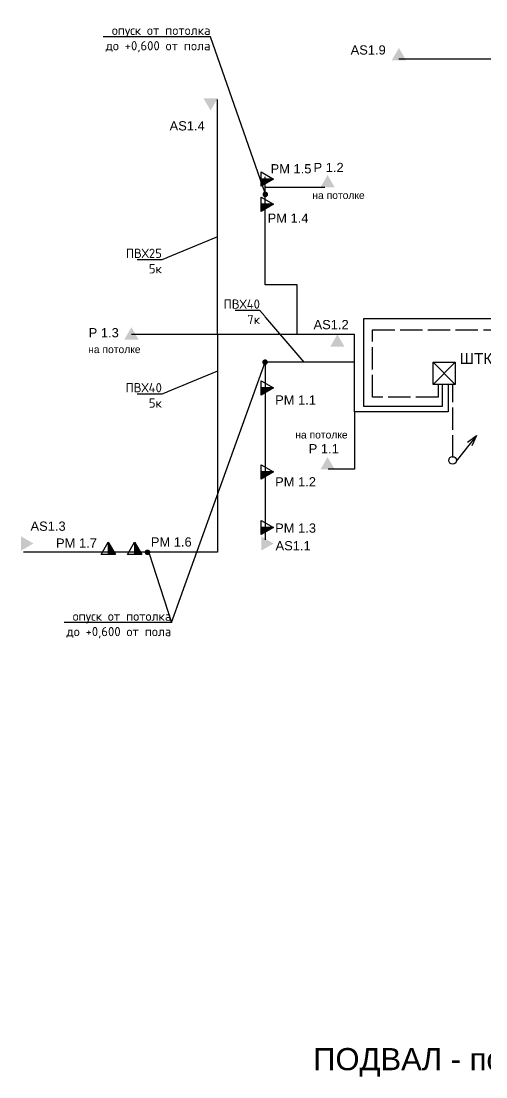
# Model space of a CAD drawing. Header units: millimetres. Extents: x -27047 to 133440, y -13043 to 16095.
# Drawn here: x 1050 to 13632, y -13043 to 15539 of the extents above; entities that cross this region are included whole.
import ezdxf
from ezdxf import colors
from ezdxf.entities.mleader import LeaderData, LeaderLine
from ezdxf.math import Vec2, Vec3

# ---------------------------------------------------------------- set-up
doc = ezdxf.new("R2010")
doc.units = ezdxf.units.MM
doc.linetypes.add('ACAD_ISO02W100', pattern=[15, 12, -3])
doc.layers.add('_непечать', color=5, linetype='Continuous', plot=False)
doc.layers.add('_СКС', color=6, linetype='Continuous')
doc.layers.add('_СКС трасса', color=6, linetype='Continuous', lineweight=30)
doc.styles.add('ISOCPEUR', font='isocpeur.ttf', dxfattribs={"height": 250})
doc.styles.get("Standard").update_dxf_attribs({"font": 'arial.ttf'})
doc.dimstyles.new('ISO-25', dxfattribs={"dimtxt": 2.5, "dimasz": 2.5, "dimexe": 1.25, "dimexo": 0.625, "dimtad": 1, "dimtxsty": 'Standard', "dimcen": 2.5, "dimadec": 0, "dimazin": 0, "dimtfac": 1, "dimtmove": 0, "dimatfit": 3, "dimfxl": 1, "dimarcsym": 0})

# ---------------------------------------------------------------- blocks, each defined once
blk = doc.blocks.new('sks1')
at = {"layer": '_СКС'}
h = blk.add_hatch(color=150, dxfattribs=at)
h.dxf.hatch_style = 1
h.paths.add_polyline_path([(-0.1151990099791043, -0.7485228921834866), (-2.039952906926472, -4.081899284607666), (1.809212677761836, -4.082096859184698)])
blk = doc.blocks.new('sks2')
at = {"layer": '_СКС'}
h = blk.add_hatch(color=1, dxfattribs=at)
h.dxf.hatch_style = 1
h.paths.add_polyline_path([(-0.1121099212999148, -0.7500827182481457), (-2.036863818247283, -4.083459110672325), (1.812301766441025, -4.083656685249357)])
blk = doc.blocks.new('sks3')
at = {"layer": '_СКС'}
h = blk.add_hatch(color=6, dxfattribs=at)
h.dxf.hatch_style = 1
h.paths.add_polyline_path([(0.04795374247939392, -0.7508990589060544), (0.04608453439991322, -4.083727402572833), (1.972365430220334, -4.084473025907267)])
at = {"layer": '_СКС', "lineweight": 30}
for p, q in [((-1.880423475915756, -4.083727402572833), (0.04793256054214297, -0.7509189603777655)), ((0.04793256054214297, -0.7509189603777655), (0.04608453439991322, -4.083727402572833)), ((0.04793256054214297, -0.7509189603777655), (1.972592544715582, -4.083727402572833)), ((1.972592544715582, -4.083727402572833), (-1.880423475915756, -4.083727402572833))]:
    blk.add_line(p, q, dxfattribs=at)

msp = doc.modelspace()

# ---------------------------------------------------------------- linework, layer by layer
at = {"color": 6, "lineweight": 30}
for p, q in [((12805.09745379578, 5703.180042937485), (12205.09745379578, 6303.180042937485)), ((12205.09745379578, 5703.180042937485), (12805.09745379578, 6303.180042937485))]:
    msp.add_line(p, q, dxfattribs=at)
msp.add_lwpolyline([(12205.09745379578, 6303.180042937485), (12805.09745379578, 6303.180042937485), (12805.09745379578, 5703.180042937485), (12205.09745379578, 5703.180042937485)], close=True, dxfattribs=at)
at = {"layer": '_СКС', "color": 1, "const_width": 75}
for points in [[(7623.019536708479, 10847.09751723899, 1), (7698.019536708479, 10847.09751723899, 1)], [(7616.850726955218, 6306.596300334029, 1), (7691.850726955218, 6306.596300334029, 1)]]:
    msp.add_lwpolyline(points, format="xyb", close=True, dxfattribs=at)
at = {"layer": '_СКС трасса'}
for p, q in [((9273.024040688411, 11035.34008100035), (7660.519536708482, 11035.34008100035)), ((6369.029605551623, 7053.402505177568), (4042.673877947207, 7053.402505177568))]:
    msp.add_line(p, q, dxfattribs=at)
at = {"layer": '_СКС трасса', "color": 4, "linetype": 'ACAD_ISO02W100', "ltscale": 50}
msp.add_line((12734.96736691549, 3726.273590388853), (12734.96736691549, 5707.648884288676), dxfattribs=at)
at = {"layer": '_СКС трасса'}
for points in [[(11272.86012387066, 14519.17202098761), (13982.6890544194, 14519.17202098761), (13982.6890544194, 7477.490070479864)], [(6369.029605551623, 7053.402505177569), (6369.029605551623, 13419.847484269)], [(12609.03917855612, 5701.253976791224), (12609.03917855612, 4957.432385623863), (10074.60970206698, 4957.432385623863), (10074.60970206698, 7053.402505177568), (8520.46900155081, 7053.402505177568), (8520.46900155081, 8403.2301601191), (7660.519536708482, 8403.2301601191), (7660.519536708482, 11323.7903232809)], [(17460.18639394955, 903.2083678417839), (17460.18639394955, 5291.725919966557), (15761.62717807188, 5291.725919966557), (15761.62717807188, 7477.490070479864), (10319.56674502371, 7477.490070479864), (10319.56674502371, 5111.134468938864), (12462.09378024883, 5111.134468938864), (12462.09378024883, 5704.517495612177)], [(12609.03917855612, 5701.253976791224), (12609.03917855612, 4957.432385623863), (10074.60970206698, 4957.432385623863), (10074.60970206698, 7053.402505177568), (6369.029605551623, 7053.402505177568), (6369.029605551623, 1158.911814610707), (1110.965563630045, 1158.911814610707)], [(10074.60970206698, 6306.596300334029), (7654.350726955221, 6306.596300334029), (7654.350726955221, 1498.293335489783)], [(10074.60970206698, 4957.432385623863), (10074.60970206698, 3409.926786222903), (9361.26077785436, 3409.926786222903)]]:
    msp.add_lwpolyline(points, dxfattribs=at)
at = {"layer": '_СКС трасса', "color": 4, "linetype": 'ACAD_ISO02W100', "ltscale": 50}
msp.add_lwpolyline([(12338.0061064628, 5704.517495612177), (12338.0061064628, 5361.692641915521), (10563.3410079286, 5361.692641915521), (10563.3410079286, 7184.807515377412), (15235.5363367789, 7184.807515377412), (15235.5363367789, 5109.958599531034), (17735.68991254177, 5109.958599531034), (17735.68991254177, 7517.188400346495), (22223.6763176769, 7517.188400346495), (22223.6763176769, 7099.428908310452), (24040.77869202319, 7099.428908310452), (24040.77869202319, 8912.272436007916), (33485.28502142377, 8912.272436007916), (33485.28502142377, 10020.87370402319)], dxfattribs=at)
at = {"layer": '_СКС трасса', "color": 4}
msp.add_circle((12732.48062213766, 3648.255476169637), 102.8025601338642, dxfattribs=at)

# ---------------------------------------------------------------- block references
at = {"layer": '_СКС', "xscale": 100, "yscale": 100, "zscale": 100}
for name, p in [('sks1', (11289.1113278878, 14888.07000922596)), ('sks2', (9357.62871720732, 11447.70833260792)), ('sks2', (4047.864742838632, 7326.198551741938)), ('sks1', (9623.307898187013, 7132.387052037971)), ('sks2', (9357.62871720732, 3810.29569813823))]:
    msp.add_blockref(name, p, dxfattribs=at)
at = {"layer": '_СКС', "xscale": 100, "yscale": 100, "zscale": 100, "rotation": 270}
for name, p in [('sks3', (7958.370964743997, 5613.71288419204, 0.05738205249696078)), ('sks3', (7958.370964743997, 3338.195928982843, 0.05738205249696078)), ('sks3', (7958.370964743997, 1836.122116937919, 0.05738205249696078)), ('sks1', (7959.300291787723, 1385.488805017601))]:
    msp.add_blockref(name, p, dxfattribs=at)

# ---------------------------------------------------------------- texts
at = {"layer": '_непечать', "color": 150}
msp.add_text('ПОДВАЛ - потолок без отделки, в жестких трубах ПВХ', height=600, dxfattribs=at).set_placement((8957.752110164613, -12861.9096987531))
at = {"layer": '_СКС', "color": 150}
for s, p in [('AS1.9', (9970.786319924344, 14634.13803882714)), ('AS1.4', (5070.136281325889, 12579.28807770211)), ('AS1.2', (8967.477373598551, 7198.298579258553)), ('AS1.3', (1304.837744889199, 1741.419536030997)), ('AS1.1', (7938.460536011087, 1212.093524308759))]:
    msp.add_text(s, height=250, dxfattribs=at).set_placement(p)
at = {"layer": '_СКС'}
for s, height, p in [('РМ 1.5', 250, (7803.71039863734, 11416.67684133523)), ('РМ 1.4', 250, (7722.901263905049, 10079.440495925)), ('ШТК-1', 300, (12922.78345214494, 6254.382899128541)), ('РМ 1.1', 250, (7927.079753518512, 5157.532576935511)), ('РМ 1.2', 250, (7927.079753518512, 2942.112707381311)), ('РМ 1.3', 250, (7927.079753518512, 1689.161222806084)), ('РМ 1.7', 250, (1995.480447980051, 1282.578660588828)), ('РМ 1.6', 250, (4562.65601369692, 1313.794449594949))]:
    msp.add_text(s, height=height, dxfattribs=at).set_placement(p)
at = {"layer": '_СКС', "color": 1}
for s, height, p in [('Р 1.2', 250, (8967.427659454523, 11451.6667446217)), ('на потолке', 200, (8933.768620438525, 10724.60638233097)), ('Р 1.3', 250, (2879.404595000786, 6978.546584607713)), ('на потолке', 200, (2865.286810312187, 6551.528071615758)), ('на потолке', 200, (8471.403779897024, 4240.168887253851)), ('Р 1.1', 250, (8836.17108636821, 3838.237579173612))]:
    msp.add_text(s, height=height, dxfattribs=at).set_placement(p)

# ---------------------------------------------------------------- leaders
at = {"layer": '_СКС трасса', "color": 4}
msp.add_leader([(13379.8206196225, 4324.239846667269), (12823.55572374144, 3624.468800290701)], dimstyle='ISO-25', override={"dimasz": 300, "dimgap": 0.625, "dimtad": 0, "dimldrblk": 'Open30'}, dxfattribs=at)

# ---------------------------------------------------------------- next in the draw order: leaders
at = {"layer": '_СКС', "color": 1}
ml = msp.add_multileader_mtext('Standard', dxfattribs=at)
ml.set_content('опуск от потолка\\Pдо +0,600 от пола', color=1, style='ISOCPEUR')
ml.set_leader_properties()
ml.build(insert=Vec2(0, 0))
ml.multileader.update_dxf_attribs({"text_left_attachment_type": 6, "text_right_attachment_type": 6, "dogleg_length": 0, "arrow_head_size": 0.8})
ctx = ml.context
ctx.base_point, ctx.char_height, ctx.arrow_head_size, ctx.landing_gap_size, ctx.plane_origin, ctx.plane_x_axis, ctx.plane_y_axis = Vec3(3339.106262496224, 15114.34099206816), 250, 0.8, 0.4, Vec3(24888.21084893373, 12615.80538673784), Vec3(0.9999999996621628, -2.599374085431353e-05), Vec3(2.599374085431353e-05, 0.9999999996621628)
ctx.left_attachment, ctx.right_attachment, ctx.text_align_type = 6, 6, 2
notes = []
notes.append((ctx, [(1, (1, 1, 0), (6177.40626153734, 15114.26721403349), (-0.9999999996621628, 2.599374085431353e-05), 0, [(0, [(7660.519536708482, 10884.59751723899)], 0, [])])]))
ctx.mtext.insert, ctx.mtext.text_direction, ctx.mtext.rotation, ctx.mtext.width, ctx.mtext.defined_height, ctx.mtext.alignment, ctx.mtext.flow_direction = Vec3(6177.014059659732, 15414.26722432964), Vec3(0.9999999996621628, -2.599374085431353e-05), 6.283159313438729, 3894.389389763729, 165.7694360820859, 3, 5
ctx.mtext.has_bg_fill, ctx.mtext.bg_color, ctx.mtext.bg_scale_factor, ctx.mtext.bg_transparency, ctx.mtext.use_window_bg_color = 1, -1027028792, 1.5, 0, 1
at = {"layer": '_СКС'}
ml = msp.add_multileader_mtext('Standard', dxfattribs=at)
ml.set_content('ПВХ25\\P5к', color=256, style='ISOCPEUR')
ml.set_leader_properties()
ml.build(insert=Vec2(0, 0))
ml.multileader.update_dxf_attribs({"text_left_attachment_type": 6, "text_right_attachment_type": 6, "dogleg_length": 0, "arrow_head_size": 0.8})
ctx = ml.context
ctx.base_point, ctx.char_height, ctx.arrow_head_size, ctx.landing_gap_size, ctx.plane_origin, ctx.plane_x_axis, ctx.plane_y_axis = Vec3(3935.735104000422, 9077.160102132399), 250, 0.8, 0.4, Vec3(25734.83969035349, 6578.617998366866), Vec3(0.9999999996621628, -2.599374085431353e-05), Vec3(2.599374085431353e-05, 0.9999999996621628)
ctx.left_attachment, ctx.right_attachment, ctx.text_align_type = 6, 6, 2
notes.append((ctx, [(1, (1, 1, 0), (4861.535103687653, 9077.136037127115), (-0.9999999996621628, 2.599374085431353e-05), 0, [(0, [(6368.370913568127, 9699.34618774588)], 0, [])])]))
ctx.mtext.insert, ctx.mtext.text_direction, ctx.mtext.rotation, ctx.mtext.width, ctx.mtext.defined_height, ctx.mtext.alignment, ctx.mtext.flow_direction = Vec3(4861.142901810044, 9377.136047423262), Vec3(0.9999999996621628, -2.599374085431353e-05), 6.283159313438729, 664.2262184897099, 165.8650653385887, 3, 5
ctx.mtext.has_bg_fill, ctx.mtext.bg_color, ctx.mtext.bg_scale_factor, ctx.mtext.bg_transparency, ctx.mtext.use_window_bg_color = 1, -1027028792, 1.5, 0, 1
at = {"layer": '_СКС', "color": 1}
ml = msp.add_multileader_mtext('Standard', dxfattribs=at)
ml.set_content('опуск от потолка\\Pдо +0,600 от пола', color=1, style='ISOCPEUR')
ml.set_leader_properties()
ml.build(insert=Vec2(0, 0))
ml.multileader.update_dxf_attribs({"text_left_attachment_type": 6, "text_right_attachment_type": 6, "dogleg_length": 0, "arrow_head_size": 0.8})
ctx = ml.context
ctx.base_point, ctx.char_height, ctx.arrow_head_size, ctx.landing_gap_size, ctx.plane_origin, ctx.plane_x_axis, ctx.plane_y_axis = Vec3(2279.344698006828, -745.3916728258931), 250, 0.8, 0.4, Vec3(23828.44928444433, -3243.92727815621), Vec3(0.9999999996621628, -2.599374085431353e-05), Vec3(2.599374085431353e-05, 0.9999999996621628)
ctx.left_attachment, ctx.right_attachment, ctx.text_align_type = 6, 6, 2
notes.append((ctx, [(1, (1, 1, 0), (5117.644697047945, -745.4654508605599), (-0.9999999996621628, 2.599374085431353e-05), 0, [(0, [(4509.186783287167, 1157.409613632772)], 0, [])])]))
ctx.mtext.insert, ctx.mtext.text_direction, ctx.mtext.rotation, ctx.mtext.width, ctx.mtext.defined_height, ctx.mtext.alignment, ctx.mtext.flow_direction = Vec3(5117.252495170336, -445.4654405644147), Vec3(0.9999999996621628, -2.599374085431353e-05), 6.283159313438729, 3894.389389763729, 165.7694360820859, 3, 5
ctx.mtext.has_bg_fill, ctx.mtext.bg_color, ctx.mtext.bg_scale_factor, ctx.mtext.bg_transparency, ctx.mtext.use_window_bg_color = 1, -1027028792, 1.5, 0, 1
for ctx, leaders in notes:
    for number, flags, end, landing, length, lines in leaders:
        leader = LeaderData()
        leader.index, (leader.has_last_leader_line, leader.has_dogleg_vector, leader.attachment_direction) = number, flags
        leader.last_leader_point, leader.dogleg_vector, leader.dogleg_length = Vec3(end), Vec3(landing), length
        for number, points, colour, breaks in lines:
            line = LeaderLine()
            line.index, line.vertices, line.color, line.breaks = number, Vec3.list(points), colors.encode_raw_color(colour), breaks
            leader.lines.append(line)
        ctx.leaders.append(leader)

# ---------------------------------------------------------------- next in the draw order: linework, layer by layer
msp.add_line((5117.644697047945, -745.4654508605599), (7654.350726955221, 6306.596300334029), dxfattribs=at)
at = {"layer": '_СКС', "color": 1, "const_width": 75}
msp.add_lwpolyline([(4434.216883471156, 1158.911814610707, 1), (4509.216883471156, 1158.911814610707, 1)], format="xyb", close=True, dxfattribs=at)

# ---------------------------------------------------------------- next in the draw order: block references
at = {"layer": '_СКС', "xscale": 100, "yscale": 100, "zscale": 100}
for name, p, rotation in [('sks1', (6168.831066129387, 13042.51175418111), 180), ('sks3', (7958.945099357967, 11268.90594329578, 0.05738205249696078), 270), ('sks3', (7958.370964743997, 10584.56772273183, 0.05738205249696078), 270), ('sks1', (1458.504445991427, 1385.488805017601), 270)]:
    msp.add_blockref(name, p, dxfattribs=dict(at, rotation=rotation))
for p in [(3406.470882691705, 1509.186159456833), (4118.962526667892, 1509.186159456833)]:
    msp.add_blockref('sks3', p, dxfattribs=at)

# ---------------------------------------------------------------- next in the draw order: leaders
at = {"layer": '_СКС'}
ml = msp.add_multileader_mtext('Standard', dxfattribs=at)
ml.set_content('ПВХ40\\P7к', color=256, style='ISOCPEUR')
ml.set_leader_properties()
ml.build(insert=Vec2(0, 0))
ml.multileader.update_dxf_attribs({"text_left_attachment_type": 6, "text_right_attachment_type": 6, "dogleg_length": 0, "arrow_head_size": 0.8})
ctx = ml.context
ctx.base_point, ctx.char_height, ctx.arrow_head_size, ctx.landing_gap_size, ctx.plane_origin, ctx.plane_x_axis, ctx.plane_y_axis = Vec3(6566.202525237299, 7703.386072846238), 250, 0.8, 0.4, Vec3(28390.30711158192, 5204.843319237185), Vec3(0.9999999996621628, -2.599374085431353e-05), Vec3(2.599374085431353e-05, 0.9999999996621628)
ctx.left_attachment, ctx.right_attachment, ctx.text_align_type = 6, 6, 2
notes = []
notes.append((ctx, [(1, (1, 1, 0), (7517.002524916083, 7703.361357997434), (-0.9999999996621628, 2.599374085431353e-05), 0, [(0, [(8715.934198981908, 6303.542000703688)], 0, [])])]))
ctx.mtext.insert, ctx.mtext.text_direction, ctx.mtext.rotation, ctx.mtext.width, ctx.mtext.defined_height, ctx.mtext.alignment, ctx.mtext.flow_direction = Vec3(7516.610323038475, 8003.361368293578), Vec3(0.9999999996621628, -2.599374085431353e-05), 6.283159313438729, 664.2262184897099, 165.8650653385887, 3, 5
ctx.mtext.has_bg_fill, ctx.mtext.bg_color, ctx.mtext.bg_scale_factor, ctx.mtext.bg_transparency, ctx.mtext.use_window_bg_color = 1, -1027028792, 1.5, 0, 1
ml = msp.add_multileader_mtext('Standard', dxfattribs=at)
ml.set_content('ПВХ40\\P5к', color=256, style='ISOCPEUR')
ml.set_leader_properties()
ml.build(insert=Vec2(0, 0))
ml.multileader.update_dxf_attribs({"text_left_attachment_type": 6, "text_right_attachment_type": 6, "dogleg_length": 0, "arrow_head_size": 0.8})
ctx = ml.context
ctx.base_point, ctx.char_height, ctx.arrow_head_size, ctx.landing_gap_size, ctx.plane_origin, ctx.plane_x_axis, ctx.plane_y_axis = Vec3(3910.735104008868, 5440.538228198045), 250, 0.8, 0.4, Vec3(25734.83969035349, 2941.995474588992), Vec3(0.9999999996621628, -2.599374085431353e-05), Vec3(2.599374085431353e-05, 0.9999999996621628)
ctx.left_attachment, ctx.right_attachment, ctx.text_align_type = 6, 6, 2
notes.append((ctx, [(1, (1, 1, 0), (4861.535103687653, 5440.51351334924), (-0.9999999996621628, 2.599374085431353e-05), 0, [(0, [(6368.370913568127, 6062.723663968005)], 0, [])])]))
ctx.mtext.insert, ctx.mtext.text_direction, ctx.mtext.rotation, ctx.mtext.width, ctx.mtext.defined_height, ctx.mtext.alignment, ctx.mtext.flow_direction = Vec3(4861.142901810044, 5740.513523645385), Vec3(0.9999999996621628, -2.599374085431353e-05), 6.283159313438729, 664.2262184897099, 165.8650653385887, 3, 5
ctx.mtext.has_bg_fill, ctx.mtext.bg_color, ctx.mtext.bg_scale_factor, ctx.mtext.bg_transparency, ctx.mtext.use_window_bg_color = 1, -1027028792, 1.5, 0, 1
for ctx, leaders in notes:
    for number, flags, end, landing, length, lines in leaders:
        leader = LeaderData()
        leader.index, (leader.has_last_leader_line, leader.has_dogleg_vector, leader.attachment_direction) = number, flags
        leader.last_leader_point, leader.dogleg_vector, leader.dogleg_length = Vec3(end), Vec3(landing), length
        for number, points, colour, breaks in lines:
            line = LeaderLine()
            line.index, line.vertices, line.color, line.breaks = number, Vec3.list(points), colors.encode_raw_color(colour), breaks
            leader.lines.append(line)
        ctx.leaders.append(leader)

doc.saveas('drawing.dxf')
